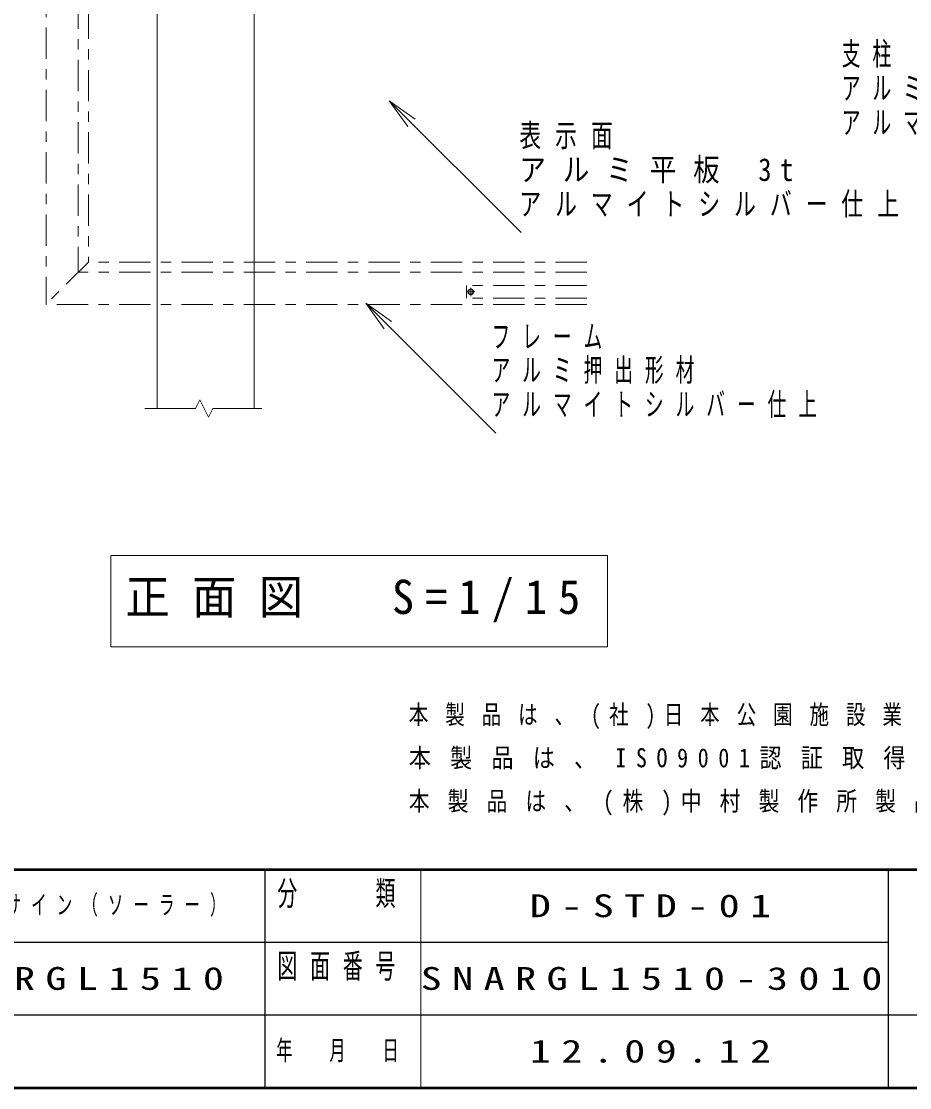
# Model space of a CAD drawing. Units: millimetres on the paper, with parts at other scales. Extents: x -365 to 0, y 0 to 257.
# Drawn here: x -153.4 to -67.9, y 0 to 102.7 of the extents above; entities that cross this region are included whole.
import ezdxf

# ---------------------------------------------------------------- set-up
doc = ezdxf.new("R2010")
doc.units = ezdxf.units.MM
doc.linetypes.add('USER2', pattern=[6, 3, -1, 1, -1])
for name, color, linetype, lineweight in [('1_15', 7, 'Continuous', 13), ('1_20', 7, 'Continuous', 13), ('NAKAMURA図枠', 7, 'Continuous', 13)]:
    doc.layers.add(name, color=color, linetype=linetype, lineweight=lineweight)
doc.layers.add('図データ（99）', color=7, linetype='Continuous')
doc.styles.add('ＭＳ ゴシック', font='')
doc.styles.get('ＭＳ ゴシック').set_extended_font_data('MS Gothic')

# ---------------------------------------------------------------- blocks, each defined once
blk = doc.blocks.new('open_arrow')
at = {"color": 0, "linetype": 'Continuous', "lineweight": -2}
blk.add_lwpolyline([(7.5, 1.25), (0, 0), (7.5, -1.25)], dxfattribs=at)

msp = doc.modelspace()

# ---------------------------------------------------------------- linework, layer by layer
at = {"layer": '1_15', "linetype": 'USER2'}
for p, q in [((-151.048, 126.084), (-151.048, 75.433)), ((-147.948, 122.967), (-147.948, 78.533)), ((-146.981, 122), (-146.981, 79.5)), ((-146.981, 79.5), (-151.048, 75.433)), ((-99.013, 79.5), (-146.981, 79.5)), ((-99.013, 78.533), (-147.948, 78.533)), ((-99.013, 77.233), (-110.581, 77.233)), ((-110.581, 77.233), (-110.581, 76.033)), ((-110.181, 76.633), (-110.181, 77.033)), ((-110.181, 76.633), (-110.581, 76.633)), ((-99.013, 76.033), (-110.581, 76.033)), ((-110.181, 76.633), (-109.781, 76.633)), ((-110.181, 76.633), (-110.181, 76.233)), ((-99.013, 75.433), (-151.048, 75.433))]:
    msp.add_line(p, q, dxfattribs=at)
at = {"layer": '1_15'}
for p, q in [((-140.349, 112.067), (-140.349, 65.4)), ((-131.016, 112.067), (-131.016, 65.4)), ((-136.663, 65.4), (-136.246, 66.234)), ((-136.246, 66.234), (-135.413, 64.567)), ((-141.537, 65.4), (-136.663, 65.4)), ((-135.413, 64.567), (-134.996, 65.4)), ((-134.996, 65.4), (-130.279, 65.4)), ((-144.816, 51.262), (-144.816, 42.462)), ((-97.016, 51.262), (-144.816, 51.262)), ((-97.016, 42.462), (-97.016, 51.262)), ((-144.816, 42.462), (-97.016, 42.462))]:
    msp.add_line(p, q, dxfattribs=at)
at = {"layer": '1_15', "color": 70}
for p, q in [((-118.018, 95.037), (-105.322, 82.341)), ((-120.281, 75.561), (-107.763, 63.042))]:
    msp.add_line(p, q, dxfattribs=at)
at = {"layer": '1_15', "linetype": 'USER2'}
for radius in [0.267, 0.233]:
    msp.add_circle((-110.181, 76.633), radius, dxfattribs=at)
at = {"layer": 'NAKAMURA図枠', "lineweight": 50}
for p, q in [((-365, 21), (0, 21)), ((-365, 0), (0, 0))]:
    msp.add_line(p, q, dxfattribs=at)
at = {"layer": 'NAKAMURA図枠', "color": 211, "lineweight": 25}
for p, q in [((-130, 21), (-130, 0)), ((-70, 21), (-70, 0)), ((-182.5, 14), (-70, 14)), ((-237.5, 7), (0, 7))]:
    msp.add_line(p, q, dxfattribs=at)
at = {"layer": 'NAKAMURA図枠'}
msp.add_line((-115, 21), (-115, 0), dxfattribs=at)

# ---------------------------------------------------------------- block references
at = {"layer": '1_15', "color": 70, "xscale": 0.4, "yscale": 0.4, "rotation": 315}
for p in [(-118.018, 95.037), (-120.281, 75.561)]:
    msp.add_blockref('open_arrow', p, dxfattribs=at)

# ---------------------------------------------------------------- texts
at = {"layer": '1_15', "color": 70, "char_height": 2.199, "attachment_point": 4, "style": 'ＭＳ ゴシック'}
for s, insert in [('\\T1.64;\\W0.6;支柱', (-74.477, 99.444)), ('\\T1.64;\\W0.6;アルミ押出形材', (-74.477, 96.144)), ('\\T1.64;\\W0.6;アルマイトシルバー仕上', (-74.477, 92.844)), ('\\T1.64;\\W0.7;表示面', (-105.506, 91.591)), ('\\T1.64;\\W0.85;アルミ平板\\~3t', (-105.506, 88.291)), ('\\T1.64;\\W0.7;アルマイトシルバー仕上', (-105.506, 84.991)), ('\\T1.64;\\W0.6;フレーム', (-108.179, 72.292)), ('\\T1.64;\\W0.6;アルミ押出形材', (-108.179, 68.992)), ('\\T1.64;\\W0.6;アルマイトシルバー仕上', (-108.179, 65.692))]:
    msp.add_mtext(s, dxfattribs=dict(at, insert=insert))
at = {"layer": '1_15', "insert": (-143.416, 46.862), "char_height": 3.299, "attachment_point": 4, "style": 'ＭＳ ゴシック'}
msp.add_mtext('\\T1.5;\\W0.95;正面図\u3000S=1/15', dxfattribs=at)
at = {"layer": '1_20', "char_height": 1.833, "attachment_point": 1, "style": 'ＭＳ ゴシック'}
for s, insert in [('\\T1.87;\\W0.75;本製品は、(社)日本公園施設業協会賠償責任保険加入製品とする。', (-116.143, 36.849)), ('\\T1.87;\\W0.85;本製品は、ISO9001認証取得企業製品とする。', (-116.143, 32.682)), ('\\T1.87;\\W0.8;本製品は、(株)中村製作所製品同等品以上とする。', (-116.143, 28.516))]:
    msp.add_mtext(s, dxfattribs=dict(at, insert=insert))
at = {"layer": 'NAKAMURA図枠', "color": 4, "style": 'ＭＳ ゴシック'}
for s, insert, char_height, attachment_point in [('\\T1.64;\\W0.6;分\u3000\u3000類', (-122.5, 19.9), 2.346, 2), ('\\T1.64;\\W0.6;図面番号', (-122.5, 12.9), 2.346, 2), ('\\T1.64;\\W0.6;年\u3000月\u3000日', (-122.5, 3.5), 1.906, 5)]:
    msp.add_mtext(s, dxfattribs=dict(at, insert=insert, char_height=char_height, attachment_point=attachment_point))
at = {"layer": '図データ（99）', "attachment_point": 4, "style": 'ＭＳ ゴシック'}
for s, insert, char_height in [('\\T1.64;\\W0.6;メッセージサイン（ソーラー）', (-167.25, 17.5), 1.833), ('\\T1.5;\\W1.35;D-STD-01', (-104.5, 17.5), 2.199), ('\\T1.5;\\W1.35;SNA-RGL1510', (-166.25, 10.5), 2.199), ('\\T1.5;\\W1.35;SNARGL1510-3010', (-115, 10.5), 2.199), ('\\T1.5;\\W1.35;12.09.12', (-104.5, 3.5), 2.199)]:
    msp.add_mtext(s, dxfattribs=dict(at, insert=insert, char_height=char_height))

doc.saveas('drawing.dxf')
